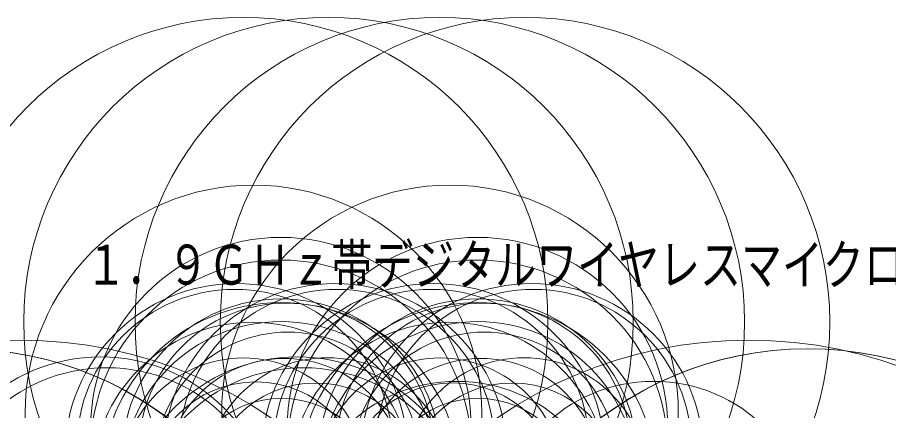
# Model space of a CAD drawing. Units: millimetres, scale not verified. Extents: x -73 to 161, y -57 to 93.
# Drawn here: x -40.5 to 23.3, y 44.2 to 73 of the extents above; entities that cross this region are included whole.
import ezdxf
from ezdxf.enums import TextEntityAlignment as Align

# ---------------------------------------------------------------- set-up
doc = ezdxf.new("R2010")
doc.units = ezdxf.units.MM
doc.header["$LTSCALE"] = 0.125
doc.layers.add('0-2_MOJI1', color=7, linetype='Continuous')
doc.layers.add('0-6_GAIKEI', color=1, linetype='Continuous', lineweight=18)
doc.styles.add('ＭＳ ゴシック', font='')
doc.styles.get('ＭＳ ゴシック').set_extended_font_data('MS Gothic')

msp = doc.modelspace()

# ---------------------------------------------------------------- linework, layer by layer
at = {"layer": '0-6_GAIKEI'}
for centre, radius in [((-23.9411, 50.6436), 22.3199), ((-17.6991, 50.6436), 22.3199), ((-9.5411, 50.6436), 22.3199), ((-3.2991, 50.6436), 22.3199), ((-23.1966, 43.9521), 16.7212), ((-8.7966, 43.9521), 16.7212), ((-21.1759, 42.9081), 13.9341), ((-6.7759, 42.9081), 13.9341), ((-21.1759, 41.2481), 13.9341), ((-6.7759, 41.2481), 13.9341), ((-24.4386, 40.8987), 12.5623), ((-24.5633, 41.4722), 11.56), ((-17.2016, 40.8987), 12.5623), ((-17.0769, 41.4722), 11.56), ((-10.0386, 40.8987), 12.5623), ((-10.1633, 41.4722), 11.56), ((-2.8016, 40.8987), 12.5623), ((-2.6769, 41.4722), 11.56), ((-21.1641, 40.6546), 11.6806), ((-6.7641, 40.6546), 11.6806), ((-21.1746, 38.9177), 13.1437), ((-20.7704, 41.2103), 10.811), ((-6.7746, 38.9177), 13.1437), ((-6.3704, 41.2103), 10.811), ((-23.2922, 38.9282), 11.6964), ((-21.1641, 38.9946), 11.6806), ((-8.8922, 38.9282), 11.6964), ((-6.7641, 38.9946), 11.6806), ((-20.6774, 40.1513), 9.7481), ((-6.2774, 40.1513), 9.7481), ((-40.3122, 16.7141), 32.5994), ((13.0735, 16.7141), 32.6009), ((-44.664, 23.5024), 25.1823), ((-44.634, 23.5024), 25.1823), ((17.3939, 23.5024), 25.1823), ((17.4239, 23.5024), 25.1823), ((-34.376, 35.3298), 12.7509), ((-23.9269, 39.0013), 9.0085), ((-19.976, 35.3298), 12.7509), ((-20.9157, 39.1899), 8.785), ((-17.7613, 39.0142), 9.0085), ((-9.5269, 39.0013), 9.0085), ((-6.5157, 39.1899), 8.785), ((-3.3613, 39.0142), 9.0085), ((-33.9208, 35.0644), 12.2239), ((-19.5208, 35.0644), 12.2239), ((-23.0131, 38.2645), 7.9956), ((-18.6358, 38.2188), 7.949), ((-8.2954, 34.7336), 11.5597), ((-8.6049, 38.2217), 7.952), ((-4.2358, 38.2188), 7.949), ((6.1046, 34.7336), 11.5597), ((-21.1517, 37.7346), 7.3106), ((-6.7517, 37.7346), 7.3106)]:
    msp.add_circle(centre, radius, dxfattribs=at)

# ---------------------------------------------------------------- texts
at = {"layer": '0-2_MOJI1', "style": 'ＭＳ ゴシック', "width": 0.75}
msp.add_text('１．９ＧＨｚ帯デジタルワイヤレスマイクロホン用充電器', height=2.933, dxfattribs=at).set_placement((-35.4907, 52.4991), align=Align.BOTTOM_LEFT)

doc.saveas('drawing.dxf')
